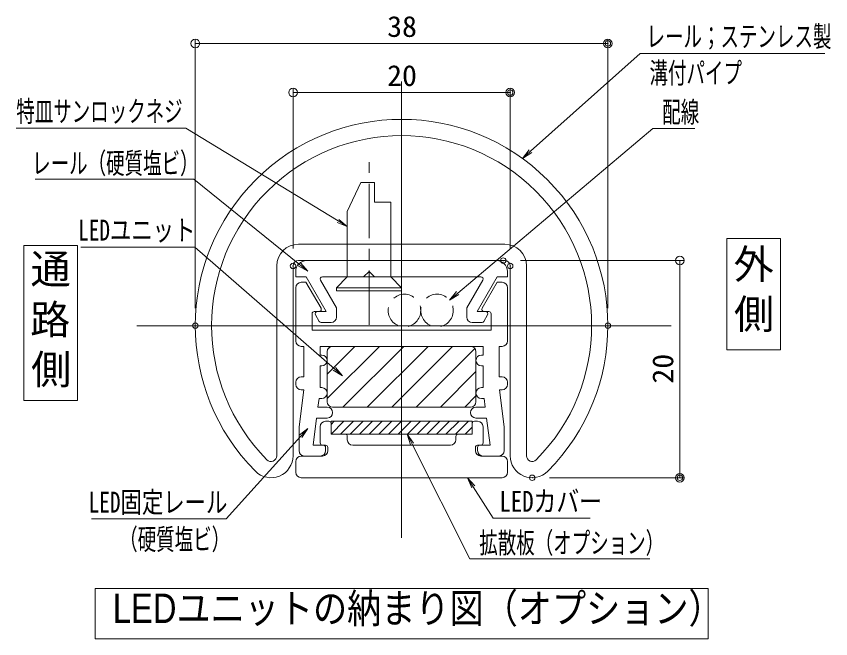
# Model space of a CAD drawing. Units: millimetres, scale not verified, with parts at other scales. Extents: x -1001 to 999, y -692 to 693.
# Drawn here: x 219 to 594.1, y -6.4 to 280.1 of the extents above; entities that cross this region are included whole.
import ezdxf
from ezdxf.enums import TextEntityAlignment as Align

# ---------------------------------------------------------------- set-up
doc = ezdxf.new("R2010")
doc.units = ezdxf.units.MM
doc.header["$LTSCALE"] = 5
doc.header["$PDMODE"] = 32
doc.header["$PDSIZE"] = 2.5
for name, pattern in [('CHAIN1', [8, 5, -1, 1, -1]), ('DASHED1', [1.8, 1.2, -0.6]), ('DASHED2', [3, 2, -1])]:
    doc.linetypes.add(name, pattern=pattern)
doc.layers.add('0-1_moji', color=2, linetype='Continuous')
for name, color, linetype, lineweight in [('0-5_1', 3, 'Continuous', 9), ('0-6_center', 5, 'Continuous', 9), ('0-8_sunpou', 1, 'Continuous', 9), ('0-9_0', 6, 'DASHED1', 9), ('0-A_DEFPOINTS', 7, 'Continuous', 9), ('0-F_3', 2, 'Continuous', 9), ('1-3_GRE_SSD', 134, 'DASHED1', 9), ('1-5_10ユーザー', 4, 'Continuous', 9), ('1-8_GRE_M', 4, 'Continuous', 9), ('1-9_naka', 4, 'Continuous', 9)]:
    doc.layers.add(name, color=color, linetype=linetype, lineweight=lineweight)
doc.styles.add('ＭＳ ゴシック', font='')
doc.styles.add('ＭＳ Ｐゴシック', font='')
doc.styles.get('ＭＳ ゴシック').set_extended_font_data('MS Gothic')
doc.styles.get('ＭＳ Ｐゴシック').set_extended_font_data('MS PGothic')

# ---------------------------------------------------------------- blocks, each defined once
blk = doc.blocks.new('_ORIGIN')
at = {"layer": '0-9_0', "color": 1, "linetype": 'Continuous'}
blk.add_line((0, 0), (-5, 0), dxfattribs=at)
blk.add_circle((0, 0), 2.5, dxfattribs=at)
blk = doc.blocks.new('MLeader29')
at = {"layer": '0-8_sunpou'}
blk.add_line((508.114, 263.019), (591.386, 263.019), dxfattribs=at)
at = {"layer": '0-8_sunpou', "color": 7}
blk.add_line((452.096, 214.661), (455.828, 217.989), dxfattribs=at)
at = {"layer": '0-8_sunpou'}
blk.add_lwpolyline([(455.828, 217.989), (506.314, 263.019), (508.114, 263.019)], dxfattribs=at)
at = {"layer": '0-8_sunpou', "color": 7}
blk.add_lwpolyline([(456.382, 217.367), (452.096, 214.661), (455.273, 218.611)], dxfattribs=at)
at = {"layer": '0-8_sunpou', "color": 2, "style": 'ＭＳ ゴシック', "width": 0.65}
for s, p in [('レール；ステンレス製', (509.253, 263.168)), ('溝付パイプ', (510.614, 246.341))]:
    blk.add_text(s, height=9.604, dxfattribs=at).set_placement(p, align=Align.BOTTOM_LEFT)
blk = doc.blocks.new('MLeader30')
at = {"layer": '0-8_sunpou'}
blk.add_line((295.226, 228.661), (218.993, 228.661), dxfattribs=at)
at = {"layer": '0-8_sunpou', "color": 7}
blk.add_line((371.451, 183.306), (367.182, 185.908), dxfattribs=at)
at = {"layer": '0-8_sunpou'}
blk.add_lwpolyline([(367.182, 185.908), (297.026, 228.661), (295.226, 228.661)], dxfattribs=at)
at = {"layer": '0-8_sunpou', "color": 7}
blk.add_lwpolyline([(367.615, 186.619), (371.451, 183.306), (366.748, 185.196)], dxfattribs=at)
at = {"layer": '0-8_sunpou', "color": 2, "style": 'ＭＳ ゴシック', "width": 0.65}
blk.add_text('特皿サンロックネジ', height=9.604, dxfattribs=at).set_placement((218.993, 228.683), align=Align.BOTTOM_LEFT)
blk = doc.blocks.new('MLeader31')
at = {"layer": '0-8_sunpou'}
blk.add_line((514.001, 228.415), (531.454, 228.415), dxfattribs=at)
at = {"layer": '0-8_sunpou', "color": 7}
blk.add_line((418.501, 149.487), (422.326, 152.709), dxfattribs=at)
at = {"layer": '0-8_sunpou'}
blk.add_lwpolyline([(422.326, 152.709), (512.201, 228.415), (514.001, 228.415)], dxfattribs=at)
at = {"layer": '0-8_sunpou', "color": 7}
blk.add_lwpolyline([(422.862, 152.071), (418.501, 149.487), (421.789, 153.346)], dxfattribs=at)
at = {"layer": '0-8_sunpou', "color": 2, "style": 'ＭＳ ゴシック', "width": 0.65}
blk.add_text('配線', height=9.604, dxfattribs=at).set_placement((516.501, 228.352), align=Align.BOTTOM_LEFT)
blk = doc.blocks.new('MLeader32')
at = {"layer": '0-8_sunpou', "color": 7}
blk.add_line((426.809, 67.663), (429.486, 63.44), dxfattribs=at)
at = {"layer": '0-8_sunpou'}
blk.add_line((440.361, 49.126), (483.337, 49.126), dxfattribs=at)
at = {"layer": '0-8_sunpou', "color": 7}
blk.add_lwpolyline([(428.782, 62.994), (426.809, 67.663), (430.19, 63.886)], dxfattribs=at)
at = {"layer": '0-8_sunpou'}
blk.add_lwpolyline([(429.486, 63.44), (438.561, 49.126), (440.361, 49.126)], dxfattribs=at)
at = {"layer": '0-8_sunpou', "color": 2, "style": 'ＭＳ ゴシック', "width": 0.8}
blk.add_text('LEDカバー', height=9.621, dxfattribs=at).set_placement((441.527, 49.114), align=Align.BOTTOM_LEFT)
blk = doc.blocks.new('MLeader33')
at = {"layer": '0-8_sunpou', "color": 7}
blk.add_line((399, 87.663), (401.25, 83.198), dxfattribs=at)
at = {"layer": '0-8_sunpou'}
blk.add_line((429.722, 30.275), (510.808, 30.275), dxfattribs=at)
at = {"layer": '0-8_sunpou', "color": 7}
blk.add_lwpolyline([(400.506, 82.823), (399, 87.663), (401.995, 83.573)], dxfattribs=at)
at = {"layer": '0-8_sunpou'}
blk.add_lwpolyline([(401.25, 83.198), (427.922, 30.275), (429.722, 30.275)], dxfattribs=at)
at = {"layer": '0-8_sunpou', "color": 2, "style": 'ＭＳ ゴシック', "width": 0.65}
blk.add_text('拡散板（オプション）', height=9.604, dxfattribs=at).set_placement((432.222, 30.025), align=Align.BOTTOM_LEFT)
blk = doc.blocks.new('MLeader35')
at = {"layer": '0-8_sunpou', "color": 7}
blk.add_line((353.249, 90.406), (349.9, 86.694), dxfattribs=at)
at = {"layer": '0-8_sunpou'}
blk.add_line((313.879, 48.759), (253.609, 48.759), dxfattribs=at)
at = {"layer": '0-8_sunpou', "color": 7}
blk.add_lwpolyline([(349.281, 87.252), (353.249, 90.406), (350.518, 86.135)], dxfattribs=at)
at = {"layer": '0-8_sunpou'}
blk.add_lwpolyline([(349.9, 86.694), (315.679, 48.759), (313.879, 48.759)], dxfattribs=at)
at = {"layer": '0-8_sunpou', "color": 2, "style": 'ＭＳ ゴシック'}
for s, height, width, p in [('LED固定レール', 9.621, 0.75, (252.276, 48.727)), ('（硬質塩ビ）', 9.604, 0.65, (266.393, 31.66))]:
    blk.add_text(s, height=height, dxfattribs=dict(at, width=width)).set_placement(p, align=Align.BOTTOM_LEFT)
blk = doc.blocks.new('MLeader36')
at = {"layer": '0-8_sunpou'}
blk.add_line((298.986, 205.054), (227.66, 205.054), dxfattribs=at)
at = {"layer": '0-8_sunpou', "color": 7}
blk.add_line((353.249, 162.753), (349.356, 165.892), dxfattribs=at)
at = {"layer": '0-8_sunpou'}
blk.add_lwpolyline([(349.356, 165.892), (300.786, 205.054), (298.986, 205.054)], dxfattribs=at)
at = {"layer": '0-8_sunpou', "color": 7}
blk.add_lwpolyline([(349.879, 166.541), (353.249, 162.753), (348.833, 165.243)], dxfattribs=at)
at = {"layer": '0-8_sunpou', "color": 2, "style": 'ＭＳ ゴシック', "width": 0.65}
blk.add_text('レール（硬質塩ビ）', height=9.604, dxfattribs=at).set_placement((226.299, 204.804), align=Align.BOTTOM_LEFT)
blk = doc.blocks.new('MLeader39')
at = {"layer": '0-8_sunpou'}
blk.add_line((299.379, 173.839), (248.785, 173.839), dxfattribs=at)
at = {"layer": '0-8_sunpou', "color": 7}
blk.add_line((369.263, 114.509), (365.493, 117.794), dxfattribs=at)
at = {"layer": '0-8_sunpou'}
blk.add_lwpolyline([(365.493, 117.794), (301.179, 173.839), (299.379, 173.839)], dxfattribs=at)
at = {"layer": '0-8_sunpou', "color": 7}
blk.add_lwpolyline([(366.041, 118.422), (369.263, 114.509), (364.946, 117.166)], dxfattribs=at)
at = {"layer": '0-8_sunpou', "color": 2, "style": 'ＭＳ ゴシック', "width": 0.75}
blk.add_text('LEDユニット', height=9.604, dxfattribs=at).set_placement((247.452, 173.989), align=Align.BOTTOM_LEFT)

msp = doc.modelspace()

# ---------------------------------------------------------------- linework, layer by layer
at = {"layer": '0-5_1'}
for p, q in [((348.951, 175.163), (443.951, 175.163)), ((338.951, 165.163), (338.951, 77.81)), ((346.451, 165.163), (346.451, 77.81)), ((348.951, 167.663), (443.951, 167.663)), ((446.451, 165.163), (446.451, 77.81)), ((453.951, 165.163), (453.951, 77.81))]:
    msp.add_line(p, q, dxfattribs=at)
for centre, radius, start, end in [((396.451, 137.663), 95, 315.14031, 224.85969), ((396.451, 137.663), 87.5, 315.14031, 224.85969), ((348.951, 165.163), 10, 90, 180), ((443.951, 165.163), 10, 0, 90), ((348.951, 165.163), 2.5, 90, 180), ((443.951, 165.163), 2.5, 360, 90), ((336.305, 77.81), 10.147, 224.85969, 0), ((336.305, 77.81), 2.647, 224.85969, 0), ((456.598, 77.81), 10.147, 180, 315.14031), ((456.598, 77.81), 2.647, 180, 315.14031)]:
    msp.add_arc(centre, radius, start, end, dxfattribs=at)
at = {"layer": '0-6_center'}
for p, q in [((396.451, 250.089), (396.451, 40.053)), ((274.49, 137.663), (520.604, 137.663))]:
    msp.add_line(p, q, dxfattribs=at)
at = {"layer": '0-8_sunpou'}
for p, q in [((301.451, 145.663), (301.451, 269.589)), ((305.451, 267.589), (487.451, 267.589)), ((491.451, 145.663), (491.451, 269.589)), ((346.451, 173.163), (346.451, 246.993)), ((350.451, 244.993), (442.451, 244.993)), ((446.451, 173.163), (446.451, 246.993)), ((451.239, 167.663), (526.592, 167.663)), ((524.592, 163.663), (524.592, 71.663)), ((464.598, 67.663), (526.592, 67.663))]:
    msp.add_line(p, q, dxfattribs=at)
at = {"layer": '0-9_0', "color": 5, "linetype": 'CHAIN1'}
msp.add_line((381.451, 138.01), (381.451, 214.243), dxfattribs=at)
at = {"layer": '0-9_0', "linetype": 'Continuous'}
for p, q in [((377.699, 203.663), (371.451, 190.278)), ((377.699, 203.663), (383.981, 203.663)), ((383.981, 203.663), (383.981, 194.57)), ((383.981, 194.57), (391.451, 194.57)), ((391.451, 160.163), (391.451, 194.57)), ((371.451, 160.163), (371.451, 190.278)), ((371.451, 160.163), (366.451, 155.163)), ((391.451, 160.163), (371.451, 160.163)), ((391.451, 160.163), (396.451, 155.163)), ((366.451, 153.663), (366.451, 155.163)), ((396.451, 155.163), (366.451, 155.163)), ((396.451, 153.663), (396.451, 155.163)), ((396.451, 153.663), (366.451, 153.663))]:
    msp.add_line(p, q, dxfattribs=at)
at = {"layer": '0-9_0', "color": 7, "linetype": 'Continuous'}
for p, q in [((362.201, 115.391), (374.974, 128.163)), ((362.201, 104.166), (386.199, 128.163)), ((362.606, 127.021), (363.344, 127.759)), ((364.701, 128.163), (428.201, 128.163)), ((364.701, 128.163), (428.201, 128.163)), ((369.425, 100.163), (397.425, 128.163)), ((380.65, 100.163), (408.65, 128.163)), ((391.875, 100.163), (419.875, 128.163)), ((362.201, 102.663), (362.201, 125.663)), ((362.201, 125.663), (362.201, 102.663)), ((403.1, 100.163), (430.149, 127.212)), ((430.701, 125.663), (430.701, 102.663)), ((430.701, 125.663), (430.701, 102.663)), ((414.326, 100.163), (430.701, 116.539)), ((425.551, 100.163), (430.701, 105.314)), ((428.201, 100.163), (364.701, 100.163)), ((428.201, 100.163), (364.701, 100.163))]:
    msp.add_line(p, q, dxfattribs=at)
at = {"layer": '0-9_0', "color": 4, "linetype": 'Continuous'}
msp.add_line((418.948, 82.663), (373.955, 82.663), dxfattribs=at)
at = {"layer": '0-9_0', "color": 7, "linetype": 'Continuous'}
for centre, start, end in [((364.701, 125.663), 90, 180), ((364.701, 125.663), 90, 180), ((428.201, 125.663), 0, 90), ((428.201, 125.663), 0, 90), ((364.701, 102.663), 180, 270), ((364.701, 102.663), 180, 270), ((428.201, 102.663), 270, 0), ((428.201, 102.663), 270, 0)]:
    msp.add_arc(centre, 2.5, start, end, dxfattribs=at)
at = {"layer": '0-A_DEFPOINTS'}
for p in [(491.451, 267.589), (446.451, 244.993), (443.239, 167.663), (346.451, 165.163), (446.451, 165.163), (301.451, 137.663), (491.451, 137.663), (456.598, 67.663), (524.592, 67.663)]:
    msp.add_point(p, dxfattribs=at)
at = {"layer": '0-F_3'}
for points in [[(546.243, 177.794), (570.981, 177.794), (570.981, 126.477), (546.243, 126.477)], [(222.514, 174.622), (247.253, 174.622), (247.253, 103.185), (222.514, 103.185)], [(255.324, 16.723), (537.579, 16.723), (537.579, -6.439), (255.324, -6.439)]]:
    msp.add_lwpolyline(points, close=True, dxfattribs=at)
at = {"layer": '1-3_GRE_SSD', "color": 7, "linetype": 'DASHED2'}
for centre in [(397.768, 144.652), (412.768, 144.652)]:
    msp.add_circle(centre, 7.5, dxfattribs=at)
at = {"layer": '1-5_10ユーザー'}
for p, q in [((363.951, 92.172), (365.443, 93.663)), ((363.951, 87.752), (369.863, 93.663)), ((368.282, 87.663), (374.282, 93.663)), ((372.701, 87.663), (378.701, 93.663)), ((377.121, 87.663), (383.121, 93.663)), ((381.54, 87.663), (387.54, 93.663)), ((385.96, 87.663), (391.96, 93.663)), ((390.379, 87.663), (396.379, 93.663)), ((394.799, 87.663), (400.799, 93.663)), ((399.218, 87.663), (405.218, 93.663)), ((403.637, 87.663), (409.637, 93.663)), ((408.057, 87.663), (414.057, 93.663)), ((412.476, 87.663), (418.476, 93.663)), ((416.896, 87.663), (422.896, 93.663)), ((421.315, 87.663), (427.315, 93.663)), ((425.734, 87.663), (428.951, 90.88))]:
    msp.add_line(p, q, dxfattribs=at)
for points in [[(428.951, 87.663), (428.951, 93.663), (363.951, 93.663), (363.951, 87.663)], [(363.951, 87.663), (363.951, 93.663), (428.951, 93.663), (428.951, 87.663)]]:
    msp.add_lwpolyline(points, close=True, dxfattribs=at)
at = {"layer": '1-8_GRE_M'}
for p, q in [((358.951, 91.163), (358.951, 83.663)), ((361.451, 93.663), (362.951, 93.663)), ((363.951, 92.663), (363.951, 87.663)), ((428.951, 92.663), (428.951, 87.663)), ((429.951, 93.663), (431.451, 93.663)), ((433.951, 91.163), (433.951, 83.663)), ((363.951, 87.663), (370.455, 87.663)), ((371.455, 86.663), (371.455, 85.163)), ((421.448, 86.663), (421.448, 85.163)), ((428.951, 87.663), (422.448, 87.663)), ((359.951, 82.663), (360.451, 82.663)), ((359.951, 82.663), (361.451, 82.663)), ((373.955, 82.663), (418.948, 82.663)), ((432.951, 82.663), (431.451, 82.663)), ((432.951, 82.663), (432.451, 82.663)), ((362.451, 81.663), (362.451, 80.163)), ((430.451, 81.663), (430.451, 80.163)), ((347.701, 75.163), (347.701, 70.163)), ((359.951, 77.663), (350.201, 77.663)), ((359.951, 77.663), (351.892, 77.663)), ((432.951, 77.663), (441.011, 77.663)), ((432.951, 77.663), (442.701, 77.663)), ((445.201, 75.163), (445.201, 70.163)), ((350.201, 67.663), (442.701, 67.663))]:
    msp.add_line(p, q, dxfattribs=at)
for centre, radius, start, end in [((361.451, 91.163), 2.5, 90, 180), ((362.951, 92.663), 1, 0, 90), ((429.951, 92.663), 1, 90, 180), ((431.451, 91.163), 2.5, 0, 90), ((370.455, 86.663), 1, 0, 90), ((422.448, 86.663), 1, 90, 180), ((359.951, 83.663), 1, 180, 270), ((361.451, 81.663), 1, 0, 90), ((373.955, 85.163), 2.5, 180, 270), ((418.948, 85.163), 2.5, 270, 0), ((431.451, 81.663), 1, 90, 180), ((432.951, 83.663), 1, 270, 0), ((359.951, 80.163), 2.5, 270, 0), ((432.951, 80.163), 2.5, 180, 270), ((350.201, 75.163), 2.5, 90, 180), ((442.701, 75.163), 2.5, 0, 90), ((350.201, 70.163), 2.5, 180, 270), ((442.701, 70.163), 2.5, 270, 0)]:
    msp.add_arc(centre, radius, start, end, dxfattribs=at)
at = {"layer": '1-9_naka'}
for p, q in [((352.701, 167.663), (440.201, 167.663)), ((347.701, 162.663), (347.701, 160.163)), ((381.451, 162.663), (378.951, 160.163)), ((381.451, 162.663), (383.951, 160.163)), ((445.201, 162.663), (445.201, 160.163)), ((347.701, 160.163), (352.451, 160.163)), ((350.201, 157.663), (352.407, 157.663)), ((352.407, 157.663), (359.335, 145.663)), ((352.451, 160.163), (361.689, 144.163)), ((359.091, 158.663), (366.451, 145.915)), ((359.957, 160.163), (379.047, 160.163)), ((383.951, 160.163), (432.952, 160.163)), ((433.812, 158.663), (426.451, 145.915)), ((440.451, 160.163), (431.214, 144.163)), ((440.496, 157.663), (433.567, 145.663)), ((445.201, 160.163), (440.451, 160.163)), ((442.701, 157.663), (440.496, 157.663)), ((347.701, 155.163), (347.701, 130.663)), ((445.201, 155.163), (445.201, 130.663)), ((355.201, 143.163), (355.201, 135.663)), ((356.201, 144.163), (358.469, 144.163)), ((356.817, 142.663), (358.55, 139.663)), ((357.684, 144.163), (361.689, 144.163)), ((366.451, 145.915), (366.451, 141.663)), ((426.451, 145.915), (426.451, 141.663)), ((435.224, 144.163), (431.214, 144.163)), ((436.085, 142.663), (434.353, 139.663)), ((436.701, 144.163), (434.434, 144.163)), ((437.701, 143.163), (437.701, 135.663)), ((359.416, 139.163), (363.951, 139.163)), ((433.487, 139.163), (428.951, 139.163)), ((350.201, 128.163), (351.451, 128.163)), ((351.451, 128.163), (351.451, 114.163)), ((358.951, 128.163), (433.951, 128.163)), ((358.951, 128.163), (358.951, 124.163)), ((433.951, 128.163), (433.951, 124.163)), ((441.451, 128.163), (442.701, 128.163)), ((441.451, 128.163), (441.451, 114.163)), ((358.951, 124.163), (359.701, 124.163)), ((433.201, 124.163), (433.951, 124.163)), ((362.201, 121.663), (362.251, 121.663)), ((430.701, 121.663), (430.751, 121.663)), ((358.951, 119.163), (358.951, 109.163)), ((358.951, 119.163), (359.701, 119.163)), ((433.201, 119.163), (433.951, 119.163)), ((433.951, 119.163), (433.951, 109.163)), ((351.451, 114.163), (350.201, 114.163)), ((441.451, 114.163), (442.701, 114.163)), ((347.701, 111.663), (347.701, 110.663)), ((358.951, 109.163), (359.701, 109.163)), ((433.201, 109.163), (433.951, 109.163)), ((445.201, 111.663), (445.201, 110.663)), ((351.357, 108.163), (349.201, 91.066)), ((351.357, 108.163), (350.201, 108.163)), ((362.201, 106.663), (362.251, 106.663)), ((430.701, 106.663), (430.751, 106.663)), ((441.546, 108.163), (442.701, 108.163)), ((358.412, 104.163), (357.908, 100.163)), ((358.412, 104.163), (359.701, 104.163)), ((433.201, 104.163), (434.491, 104.163)), ((434.491, 104.163), (434.995, 100.163)), ((362.201, 100.163), (357.908, 100.163)), ((430.701, 100.163), (434.995, 100.163)), ((357.277, 95.163), (355.701, 82.663)), ((362.201, 95.163), (357.277, 95.163)), ((430.701, 95.163), (435.625, 95.163)), ((435.625, 95.163), (437.201, 82.663)), ((349.201, 91.066), (349.201, 80.163)), ((355.701, 82.663), (360.451, 82.663)), ((437.201, 82.663), (432.438, 82.663)), ((361.451, 81.683), (361.451, 80.143)), ((431.451, 81.663), (431.451, 80.163)), ((358.951, 77.663), (351.701, 77.663)), ((433.951, 77.663), (441.201, 77.663))]:
    msp.add_line(p, q, dxfattribs=at)
for points in [[(355.201, 135.663), (396.451, 135.663), (437.701, 135.663)], [(441.546, 108.163), (443.701, 91.066), (443.701, 80.163)]]:
    msp.add_lwpolyline(points, dxfattribs=at)
for centre, radius, start, end in [((352.701, 162.663), 5, 90, 180), ((440.201, 162.663), 5, 0, 90), ((350.201, 155.163), 2.5, 90, 180), ((359.957, 159.163), 1, 90, 210), ((432.946, 159.163), 1, 330, 90), ((442.701, 155.163), 2.5, 0, 90), ((356.201, 143.163), 1, 90, 180), ((357.684, 143.163), 1, 90, 210), ((358.469, 145.163), 1, 270, 30), ((434.434, 145.163), 1, 150, 270), ((435.219, 143.163), 1, 330, 90), ((436.701, 143.163), 1, 0, 90), ((359.416, 140.163), 1, 210, 270), ((363.951, 141.663), 2.5, 270, 0), ((428.951, 141.663), 2.5, 180, 270), ((433.487, 140.163), 1, 270, 330), ((350.201, 130.663), 2.5, 180, 270), ((442.701, 130.663), 2.5, 270, 0), ((359.701, 121.663), 2.5, 0, 90), ((433.201, 121.663), 2.5, 90, 180), ((359.701, 121.663), 2.5, 270, 0), ((433.201, 121.663), 2.5, 180, 270), ((350.201, 111.663), 2.5, 90, 180), ((442.701, 111.663), 2.5, 0, 90), ((350.201, 110.663), 2.5, 180, 270), ((359.701, 106.663), 2.5, 0, 90), ((433.201, 106.663), 2.5, 90, 180), ((442.701, 110.663), 2.5, 270, 0), ((359.701, 106.663), 2.5, 270, 0), ((433.201, 106.663), 2.5, 180, 270), ((362.201, 97.663), 2.5, 270, 90), ((430.701, 97.663), 2.5, 90, 270), ((360.451, 81.663), 1, 0, 90), ((432.451, 81.663), 1, 90, 180), ((351.701, 80.163), 2.5, 180, 270), ((358.951, 80.163), 2.5, 270, 0), ((433.951, 80.163), 2.5, 180, 270), ((441.201, 80.163), 2.5, 270, 0)]:
    msp.add_arc(centre, radius, start, end, dxfattribs=at)

# ---------------------------------------------------------------- block references
at = {"layer": '0-8_sunpou'}
for name in ['MLeader29', 'MLeader30', 'MLeader31', 'MLeader36', 'MLeader39', 'MLeader35', 'MLeader33', 'MLeader32']:
    msp.add_blockref(name, (0, 0), dxfattribs=at)
at = {"layer": '0-8_sunpou', "xscale": 0.8, "yscale": 0.8}
for p, rotation in [((301.451, 267.589), 180), ((346.451, 244.993), 180), ((524.592, 167.663), 90), ((524.592, 67.663), 270)]:
    msp.add_blockref('_ORIGIN', p, dxfattribs=dict(at, rotation=rotation))
for p in [(491.451, 267.589), (446.451, 244.993)]:
    msp.add_blockref('_ORIGIN', p, dxfattribs=at)

# ---------------------------------------------------------------- texts
at = {"layer": '0-1_moji', "style": 'ＭＳ Ｐゴシック'}
for s, p in [('外', (549.36, 155.124)), ('通', (225.562, 152.908)), ('側', (549.541, 132.165)), ('路', (225.35, 129.662)), ('側', (225.812, 106.704))]:
    msp.add_text(s, height=13.56, dxfattribs=at).set_placement(p, align=Align.BOTTOM_LEFT)
at = {"layer": '0-1_moji', "style": 'ＭＳ Ｐゴシック', "width": 0.85}
msp.add_text('LEDユニットの納まり図（オプション）', height=13.56, dxfattribs=at).set_placement((263.44, -3.286), align=Align.BOTTOM_LEFT)
at = {"layer": '0-8_sunpou', "color": 2, "style": 'ＭＳ ゴシック', "width": 1.05}
for s, p in [('38', (389.785, 267.739)), ('20', (389.785, 245.142))]:
    msp.add_text(s, height=9.604, dxfattribs=at).set_placement(p, align=Align.BOTTOM_LEFT)
msp.add_text('20', height=9.604, rotation=90, dxfattribs=at).set_placement((524.442, 110.997), align=Align.BOTTOM_LEFT)

doc.saveas('drawing.dxf')
